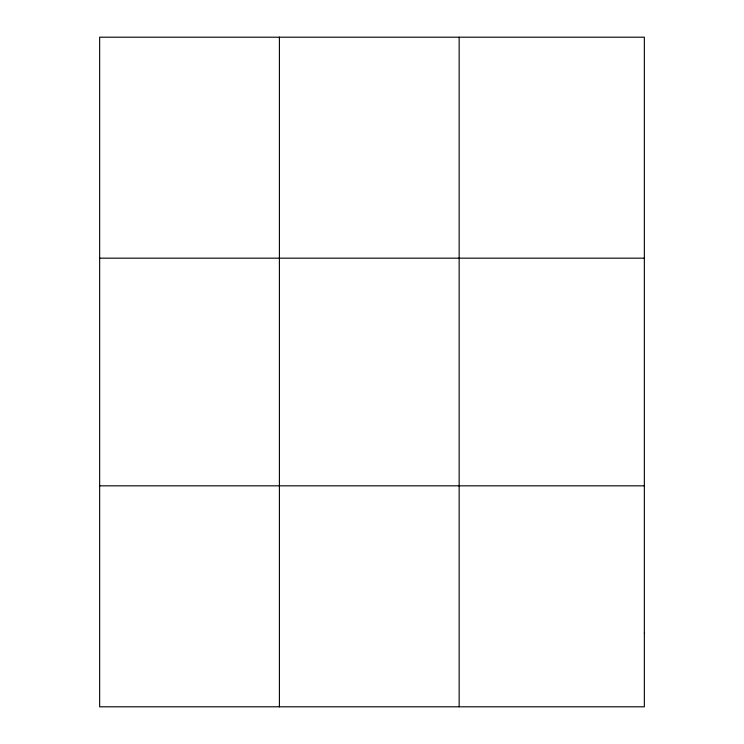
<?xml version="1.0" encoding="UTF-8"?>
<svg xmlns="http://www.w3.org/2000/svg" width="744" height="744" viewBox="0 0 744 744"><rect width="100%" height="100%" fill="white"/><g stroke="black" fill="none" stroke-linecap="round" stroke-linejoin="round"><path stroke-width="1.12" d="M99.65 258.168L644.351 258.168M99.65 485.832L644.351 485.832M459.15 37.2L459.15 706.8M279.4 37.2L279.4 706.8M644.351 633.144L644.351 706.8L99.65 706.8L99.65 37.2L644.351 37.2L644.351 633.144"/></g></svg>
